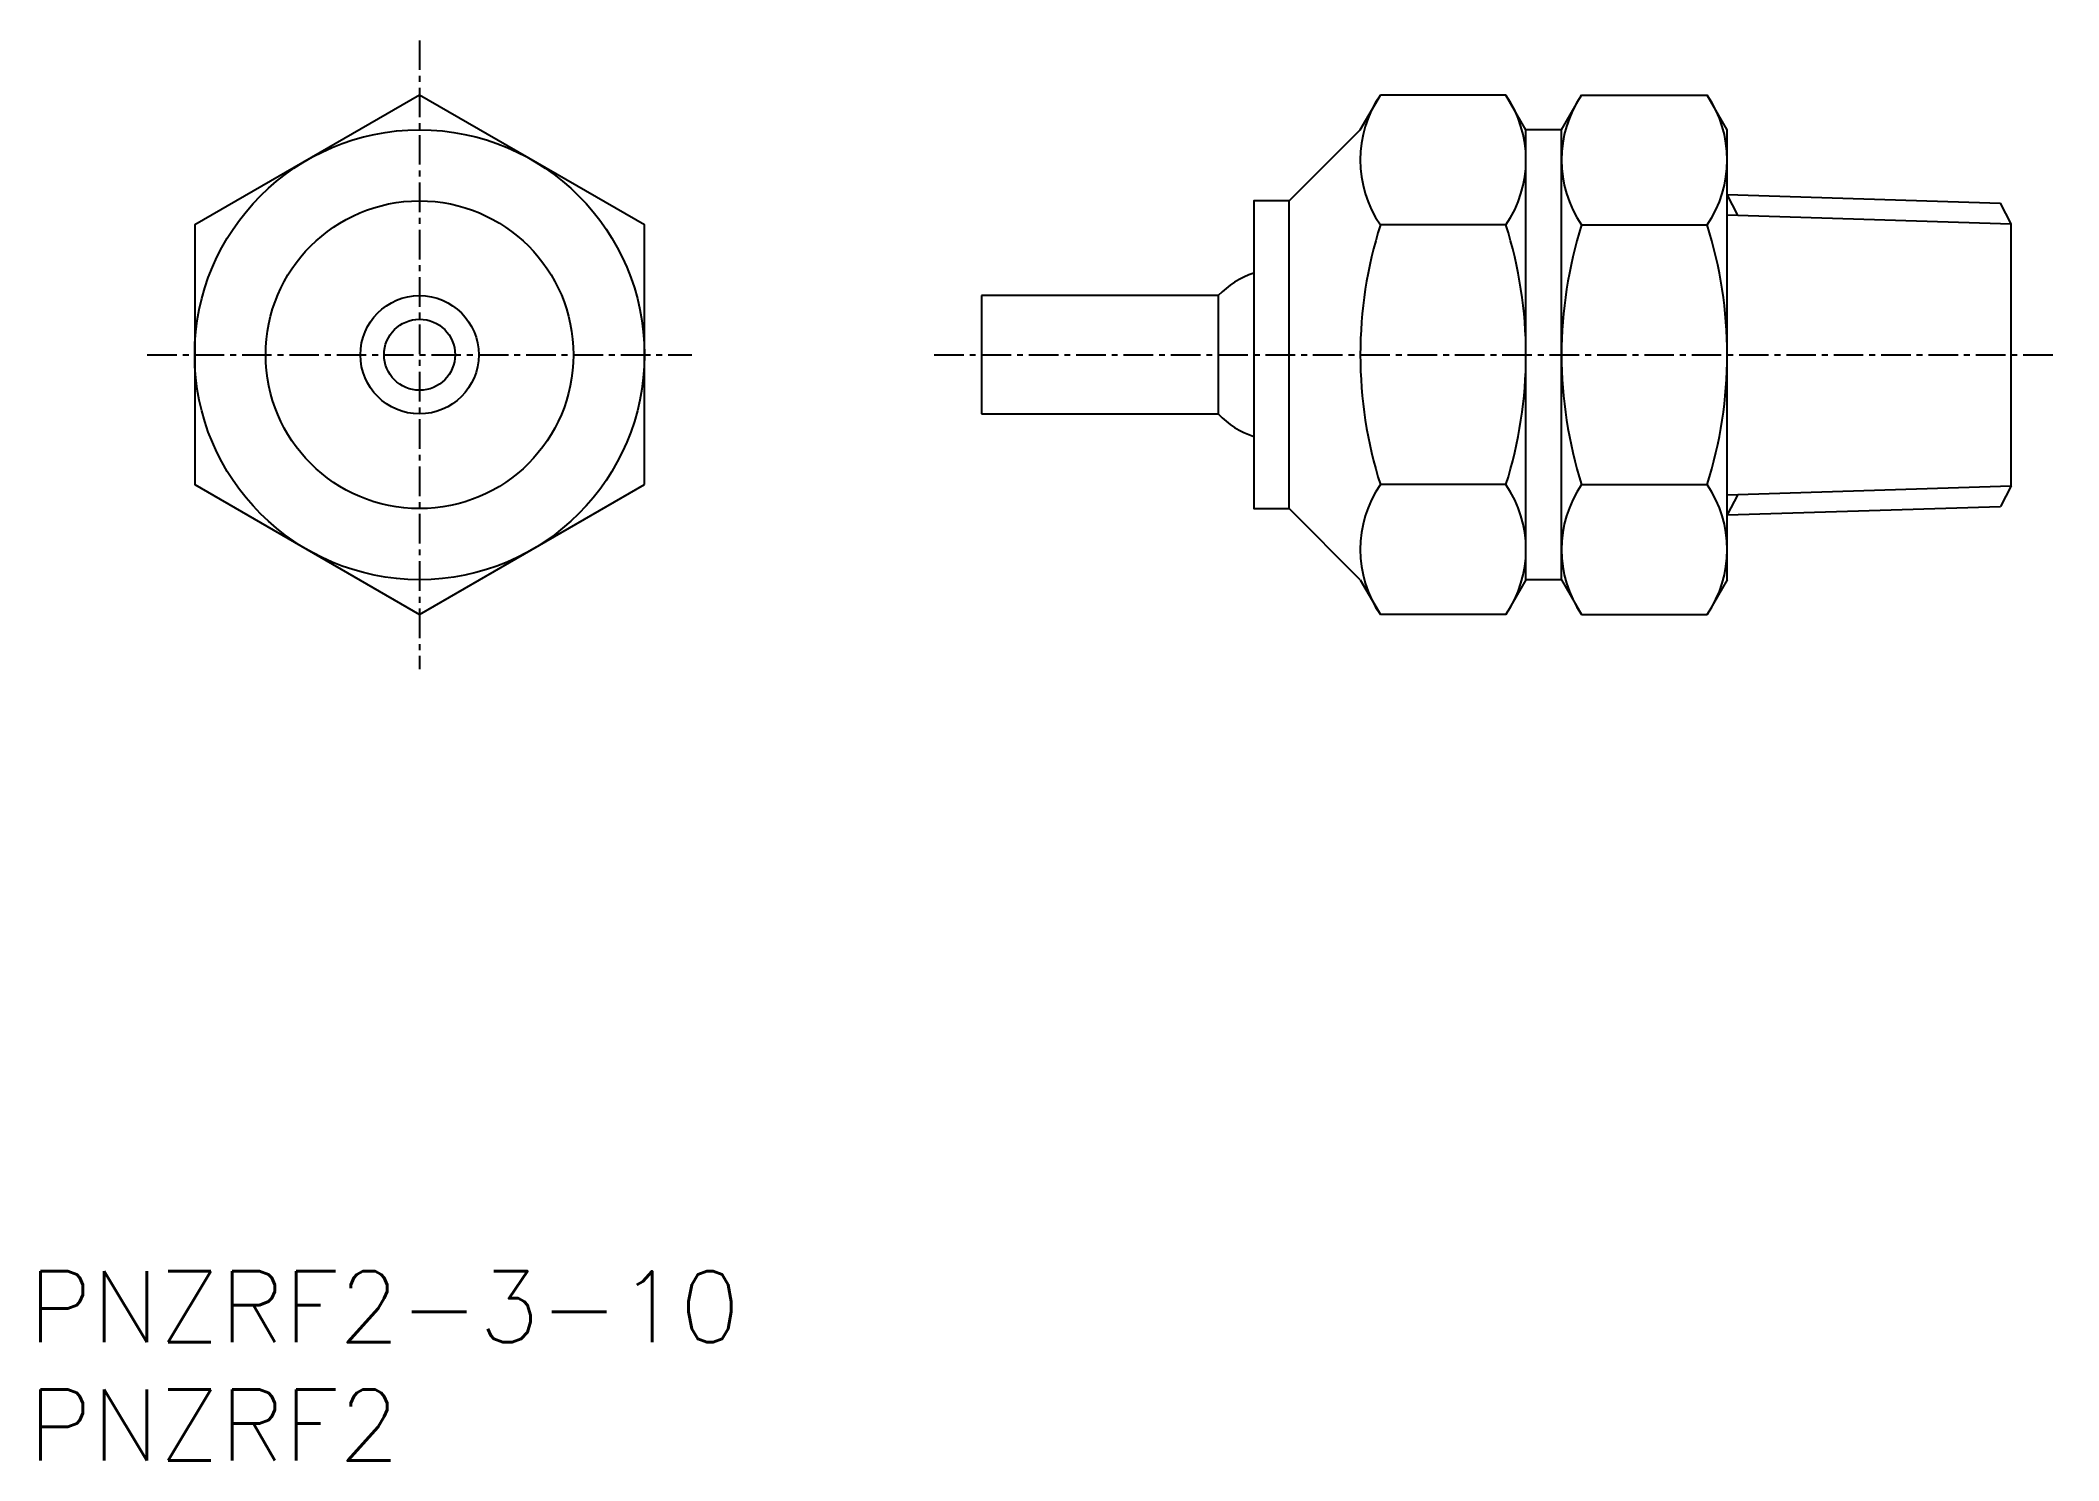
# Model space of a CAD drawing. Extents: x 94.2 to 179.5, y 66.2 to 126.1.
import ezdxf
from ezdxf.enums import TextEntityAlignment as Align

# ---------------------------------------------------------------- set-up
doc = ezdxf.new("R2010")
doc.units = 0
doc.linetypes.add('CENTER', pattern=[2, 1.25, -0.25, 0.25, -0.25])
doc.layers.get('0').update_dxf_attribs({"linetype": 'CONTINUOUS'})
doc.layers.add('CENTER', color=1, linetype='CENTER')
doc.styles.get("Standard").update_dxf_attribs({"font": 'txt.shx', "bigfont": 'extfont.shx'})

msp = doc.modelspace()

# ---------------------------------------------------------------- linework, layer by layer
at = {"color": 7, "linetype": 'CONTINUOUS'}
for p, q in [((149.996, 122.364), (150.845, 123.833)), ((156.148, 123.833), (150.845, 123.833)), ((156.996, 122.364), (156.148, 123.833)), ((158.496, 122.364), (159.345, 123.833)), ((159.345, 123.833), (164.648, 123.833)), ((165.496, 122.364), (164.648, 123.833)), ((149.996, 122.364), (146.996, 119.364)), ((158.496, 122.364), (156.996, 122.364)), ((156.996, 103.364), (156.996, 122.364)), ((158.496, 103.364), (158.496, 122.364)), ((165.496, 103.364), (165.496, 122.364)), ((115.008, 121.091), (115.008, 121.091)), ((117.383, 119.72), (117.383, 119.72)), ((165.496, 119.629), (177.043, 119.269)), ((177.496, 118.398), (177.043, 119.269)), ((156.148, 118.349), (150.845, 118.349)), ((159.345, 118.349), (164.648, 118.349)), ((177.496, 107.329), (177.496, 118.398)), ((143.996, 115.364), (133.996, 115.364)), ((133.996, 115.364), (133.996, 110.364)), ((143.996, 115.364), (143.996, 110.364)), ((133.996, 110.364), (143.996, 110.364)), ((156.148, 107.379), (150.845, 107.379)), ((159.345, 107.379), (164.648, 107.379)), ((177.496, 107.329), (177.043, 106.459)), ((149.996, 103.364), (146.996, 106.364)), ((165.496, 106.098), (177.043, 106.459)), ((149.996, 103.364), (150.845, 101.894)), ((156.996, 103.364), (156.148, 101.894)), ((158.496, 103.364), (156.996, 103.364)), ((158.496, 103.364), (159.345, 101.894)), ((165.496, 103.364), (164.648, 101.894)), ((156.148, 101.894), (150.845, 101.894)), ((159.345, 101.894), (164.648, 101.894))]:
    msp.add_line(p, q, dxfattribs=at)
at = {"color": 3, "linetype": 'CONTINUOUS'}
for p, q in [((165.949, 118.759), (165.496, 119.629)), ((165.496, 118.773), (177.496, 118.398)), ((165.496, 106.954), (177.496, 107.329)), ((165.949, 106.968), (165.496, 106.098))]:
    msp.add_line(p, q, dxfattribs=at)
at = {"color": 7, "linetype": 'CONTINUOUS'}
for points in [[(119.758, 107.379), (119.758, 118.349), (110.258, 123.833), (100.758, 118.349), (100.758, 107.379), (110.258, 101.894)], [(146.996, 119.364), (145.496, 119.364), (145.496, 106.364), (146.996, 106.364)]]:
    msp.add_lwpolyline(points, close=True, dxfattribs=at)
for radius in [9.5, 6.5, 1.5]:
    msp.add_circle((110.258, 112.864), radius, dxfattribs=at)
at = {"color": 3, "linetype": 'CONTINUOUS'}
msp.add_circle((110.258, 112.864), 2.5, dxfattribs=at)
at = {"color": 7, "linetype": 'CONTINUOUS'}
for centre, radius, start, end in [((154.852, 121.091), 4.856, 145.61575, 214.38425), ((152.14, 121.091), 4.856, 325.61575, 34.38425), ((163.352, 121.091), 4.856, 145.61575, 214.38425), ((160.64, 121.091), 4.856, 325.61575, 34.38425), ((168.148, 112.864), 18.151, 162.41205, 197.58795), ((138.845, 112.864), 18.151, 342.41205, 17.58795), ((176.648, 112.864), 18.151, 162.41205, 197.58795), ((147.345, 112.864), 18.151, 342.41205, 17.58795), ((146.621, 112.864), 3.625, 108.08006, 136.39718), ((146.621, 112.864), 3.625, 223.60282, 251.91994), ((154.852, 104.636), 4.856, 145.61575, 214.38425), ((152.14, 104.636), 4.856, 325.61575, 34.38425), ((163.352, 104.636), 4.856, 145.61575, 214.38425), ((160.64, 104.636), 4.856, 325.61575, 34.38425)]:
    msp.add_arc(centre, radius, start, end, dxfattribs=at)
at = {"layer": 'CENTER', "color": 1, "linetype": 'CENTER'}
for p, q in [((110.258, 126.143), (110.258, 99.585)), ((98.758, 112.864), (121.758, 112.864)), ((131.996, 112.864), (179.496, 112.864))]:
    msp.add_line(p, q, dxfattribs=at)

# ---------------------------------------------------------------- texts
at = {"color": 7, "linetype": 'CONTINUOUS'}
for s, p in [('PNZRF2-3-10', (93.725, 72.656)), ('PNZRF2', (93.725, 67.656))]:
    msp.add_text(s, height=3, dxfattribs=at).set_placement(p, align=Align.MIDDLE_LEFT)

doc.saveas('drawing.dxf')
